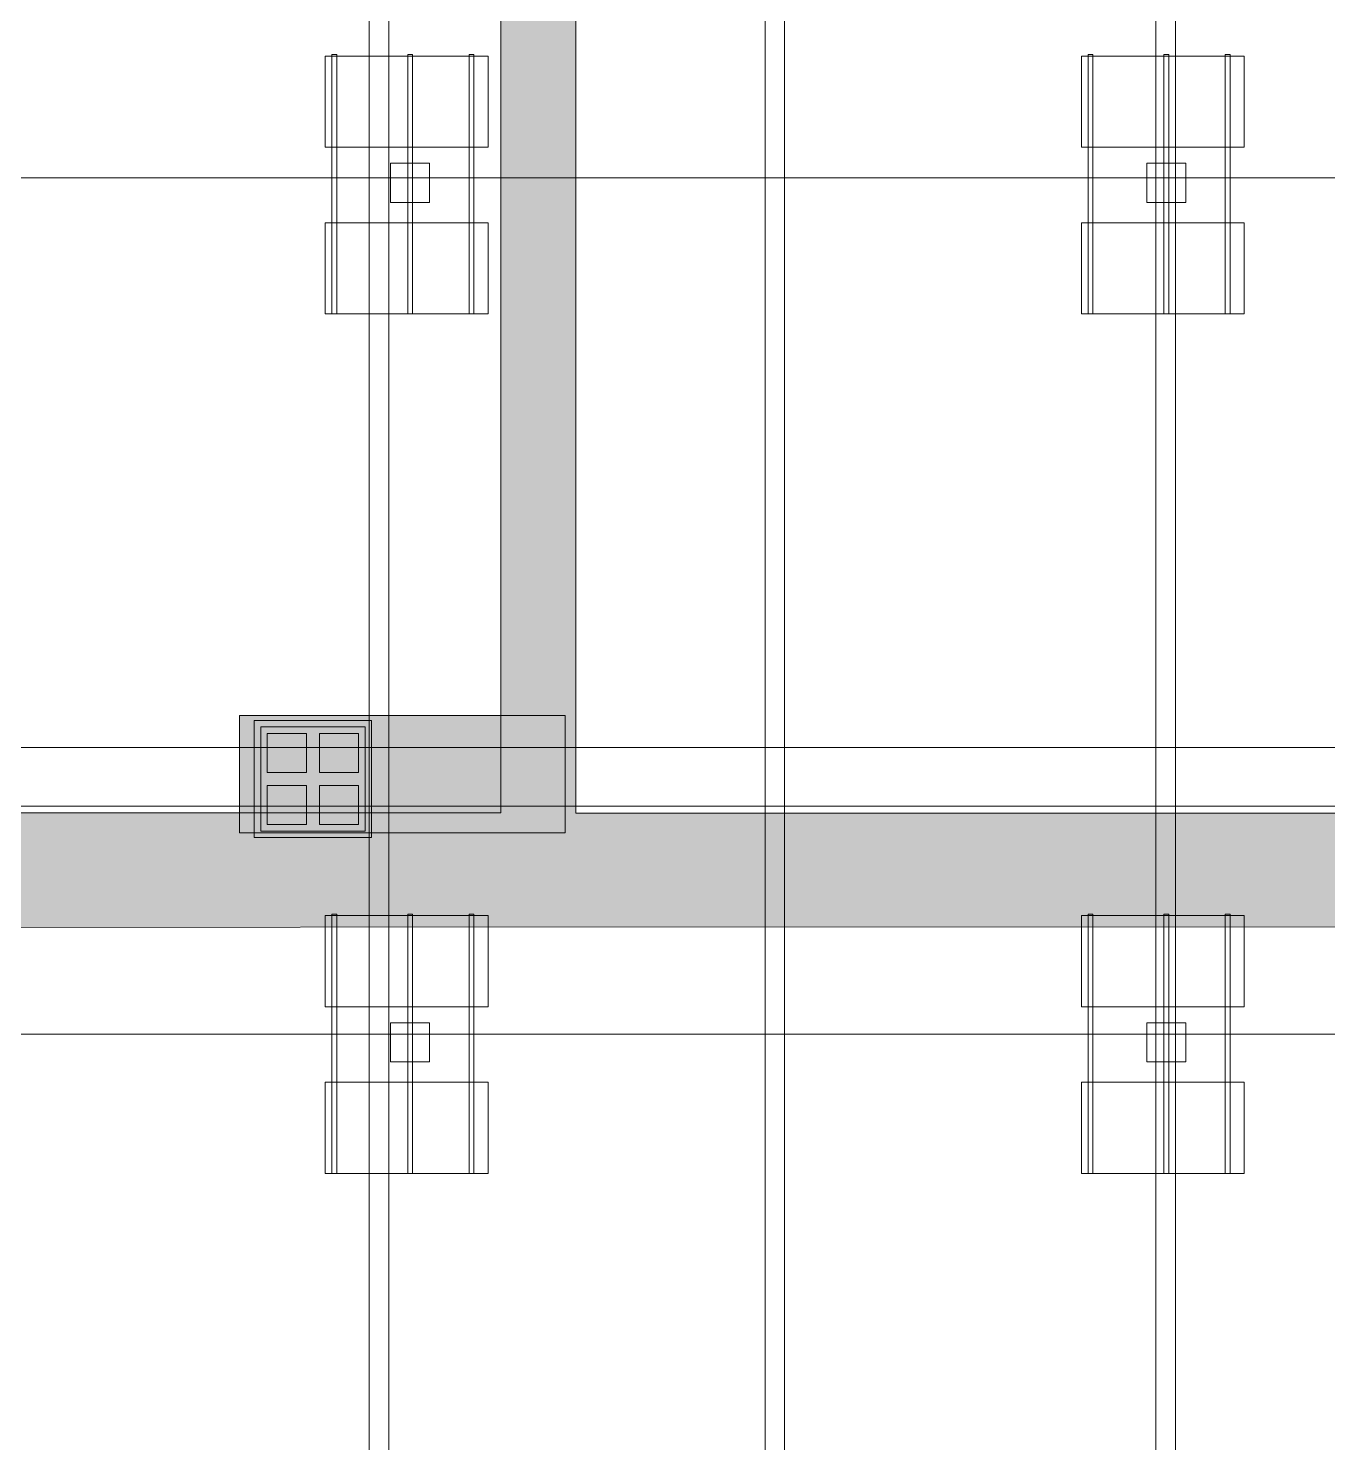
# Model space of a CAD drawing. Header units: inches. Extents: x -10671 to 1761, y -674 to 7170.
# Drawn here: x -8745.6 to -8346.8, y 2334.5 to 2768.7 of the extents above; entities that cross this region are included whole.
import ezdxf

# ---------------------------------------------------------------- set-up
doc = ezdxf.new("R2010")
doc.units = ezdxf.units.IN
doc.header["$LTSCALE"] = 19.2
doc.header["$MEASUREMENT"] = 0
for name, color, linetype, lineweight, true_color in [('DWG-bldg-utility box', 3, 'Continuous', 18, 0x00ff00), ('Venue-Ceiling-HVAC', 7, 'Continuous', 5, 0xbbbbbb), ('Venue-NO HANG ZONE', 7, 'Continuous', 15, 0xdd0000), ('Venue-Rigging Steel-High', 7, 'Continuous', 5, 0x800000), ('Venue-Rigging Steel-Low', 7, 'Continuous', 5, 0x0000dd)]:
    doc.layers.add(name, color=color, linetype=linetype, lineweight=lineweight, true_color=true_color)
for name, color, linetype, lineweight in [('Venue-Ceiling-Lights', 7, 'Continuous', 5), ('Venue-Ceiling-Lights Circuits', 7, 'Continuous', 5), ('Venue-Floor Pockets', 7, 'Continuous', 5)]:
    doc.layers.add(name, color=color, linetype=linetype, lineweight=lineweight)

# ---------------------------------------------------------------- blocks, each defined once
blk = doc.blocks.new('FLOORBOX')
at = {"layer": 'Venue-Floor Pockets', "linetype": 'Continuous', "lineweight": 0, "true_color": 0xaaaaaa}
blk.add_hatch(color=253, dxfattribs=at).paths.add_polyline_path([(-18, 18), (18, 18), (18, -18), (-18, -18)])
at = {"layer": 'Venue-Floor Pockets', "linetype": 'Continuous', "lineweight": 0, "true_color": 0xbbbbbb}
blk.add_hatch(color=9, dxfattribs=at).paths.add_polyline_path([(-16, 16), (16, 16), (16, -16), (-16, -16)])
at = {"layer": 'Venue-Floor Pockets', "linetype": 'Continuous', "lineweight": 0, "true_color": 0xdddddd}
for points in [[(-14, 14), (-2, 14), (-2, 2), (-14, 2)], [(2, 14), (14, 14), (14, 2), (2, 2)], [(-14, -2), (-2, -2), (-2, -14), (-14, -14)], [(2, -2), (14, -2), (14, -14), (2, -14)]]:
    blk.add_hatch(color=254, dxfattribs=at).paths.add_polyline_path(points)
at = {"layer": 'Venue-Floor Pockets', "color": 7, "linetype": 'Continuous', "lineweight": 5, "flags": 128}
for points in [[(-18, 18), (18, 18), (18, -18), (-18, -18)], [(-16, 16), (16, 16), (16, -16), (-16, -16)], [(-14, 14), (-2, 14), (-2, 2), (-14, 2)], [(2, 14), (14, 14), (14, 2), (2, 2)], [(-14, -2), (-2, -2), (-2, -14), (-14, -14)], [(2, -2), (14, -2), (14, -14), (2, -14)]]:
    blk.add_lwpolyline(points, close=True, dxfattribs=at)
blk = doc.blocks.new('Group-256-1')
at = {"layer": 'Venue-Ceiling-Lights', "color": 7, "linetype": 'Continuous', "lineweight": 5}
for points in [[(-8654.49, 2681.06, 355.98), (-8654.49, 2681.06, 359.98), (-8654.49, 2709.06, 359.98), (-8654.49, 2709.06, 355.98)], [(-8654.49, 2709.06, 355.98), (-8654.49, 2709.06, 359.98), (-8604.49, 2709.06, 359.98), (-8604.49, 2709.06, 355.98)], [(-8604.49, 2709.06, 359.98), (-8654.49, 2709.06, 359.98), (-8654.49, 2681.06, 359.98), (-8604.49, 2681.06, 359.98)], [(-8604.49, 2681.06, 355.98), (-8654.49, 2681.06, 355.98), (-8654.49, 2709.06, 355.98), (-8604.49, 2709.06, 355.98)], [(-8604.49, 2709.06, 355.98), (-8604.49, 2709.06, 359.98), (-8604.49, 2681.06, 359.98), (-8604.49, 2681.06, 355.98)], [(-8604.49, 2681.06, 355.98), (-8604.49, 2681.06, 359.98), (-8654.49, 2681.06, 359.98), (-8654.49, 2681.06, 355.98)]]:
    blk.add_3dface(points, dxfattribs=at)
blk = doc.blocks.new('Group-257-1')
at = {"layer": 'Venue-Ceiling-Lights', "color": 7, "linetype": 'Continuous', "lineweight": 5}
for points in [[(-8610.34, 2681.06, 360.05), (-8610.34, 2681.06, 361.05), (-8610.34, 2760.64, 361.05), (-8610.34, 2760.64, 360.05)], [(-8610.34, 2760.64, 360.05), (-8610.34, 2760.64, 361.05), (-8608.84, 2760.64, 361.05), (-8608.84, 2760.64, 360.05)], [(-8608.84, 2760.64, 361.05), (-8610.34, 2760.64, 361.05), (-8610.34, 2681.06, 361.05), (-8608.84, 2681.06, 361.05)], [(-8608.84, 2681.06, 360.05), (-8610.34, 2681.06, 360.05), (-8610.34, 2760.64, 360.05), (-8608.84, 2760.64, 360.05)], [(-8608.84, 2760.64, 360.05), (-8608.84, 2760.64, 361.05), (-8608.84, 2681.06, 361.05), (-8608.84, 2681.06, 360.05)], [(-8608.84, 2681.06, 360.05), (-8608.84, 2681.06, 361.05), (-8610.34, 2681.06, 361.05), (-8610.34, 2681.06, 360.05)]]:
    blk.add_3dface(points, dxfattribs=at)
blk = doc.blocks.new('Group-258-1')
at = {"layer": 'Venue-Ceiling-Lights', "color": 7, "linetype": 'Continuous', "lineweight": 5}
for points in [[(-8629.16, 2681.06, 360.05), (-8629.16, 2681.06, 361.05), (-8629.16, 2760.64, 361.05), (-8629.16, 2760.64, 360.05)], [(-8629.16, 2760.64, 360.05), (-8629.16, 2760.64, 361.05), (-8627.66, 2760.64, 361.05), (-8627.66, 2760.64, 360.05)], [(-8627.66, 2760.64, 361.05), (-8629.16, 2760.64, 361.05), (-8629.16, 2681.06, 361.05), (-8627.66, 2681.06, 361.05)], [(-8627.66, 2681.06, 360.05), (-8629.16, 2681.06, 360.05), (-8629.16, 2760.64, 360.05), (-8627.66, 2760.64, 360.05)], [(-8627.66, 2760.64, 360.05), (-8627.66, 2760.64, 361.05), (-8627.66, 2681.06, 361.05), (-8627.66, 2681.06, 360.05)], [(-8627.66, 2681.06, 360.05), (-8627.66, 2681.06, 361.05), (-8629.16, 2681.06, 361.05), (-8629.16, 2681.06, 360.05)]]:
    blk.add_3dface(points, dxfattribs=at)
blk = doc.blocks.new('Group-259-1')
at = {"layer": 'Venue-Ceiling-Lights', "color": 7, "linetype": 'Continuous', "lineweight": 5}
for points in [[(-8652.43, 2681.06, 360.05), (-8652.43, 2681.06, 361.05), (-8652.43, 2760.64, 361.05), (-8652.43, 2760.64, 360.05)], [(-8652.43, 2760.64, 360.05), (-8652.43, 2760.64, 361.05), (-8650.93, 2760.64, 361.05), (-8650.93, 2760.64, 360.05)], [(-8650.93, 2760.64, 361.05), (-8652.43, 2760.64, 361.05), (-8652.43, 2681.06, 361.05), (-8650.93, 2681.06, 361.05)], [(-8650.93, 2681.06, 360.05), (-8652.43, 2681.06, 360.05), (-8652.43, 2760.64, 360.05), (-8650.93, 2760.64, 360.05)], [(-8650.93, 2760.64, 360.05), (-8650.93, 2760.64, 361.05), (-8650.93, 2681.06, 361.05), (-8650.93, 2681.06, 360.05)], [(-8650.93, 2681.06, 360.05), (-8650.93, 2681.06, 361.05), (-8652.43, 2681.06, 361.05), (-8652.43, 2681.06, 360.05)]]:
    blk.add_3dface(points, dxfattribs=at)
blk = doc.blocks.new('Group-260-1')
at = {"layer": 'Venue-Ceiling-Lights', "color": 7, "linetype": 'Continuous', "lineweight": 5}
for points in [[(-8654.49, 2732.21, 355.98), (-8654.49, 2732.21, 359.98), (-8654.49, 2760.21, 359.98), (-8654.49, 2760.21, 355.98)], [(-8654.49, 2760.21, 355.98), (-8654.49, 2760.21, 359.98), (-8604.49, 2760.21, 359.98), (-8604.49, 2760.21, 355.98)], [(-8604.49, 2760.21, 359.98), (-8654.49, 2760.21, 359.98), (-8654.49, 2732.21, 359.98), (-8604.49, 2732.21, 359.98)], [(-8604.49, 2732.21, 355.98), (-8654.49, 2732.21, 355.98), (-8654.49, 2760.21, 355.98), (-8604.49, 2760.21, 355.98)], [(-8604.49, 2760.21, 355.98), (-8604.49, 2760.21, 359.98), (-8604.49, 2732.21, 359.98), (-8604.49, 2732.21, 355.98)], [(-8604.49, 2732.21, 355.98), (-8604.49, 2732.21, 359.98), (-8654.49, 2732.21, 359.98), (-8654.49, 2732.21, 355.98)]]:
    blk.add_3dface(points, dxfattribs=at)
blk = doc.blocks.new('Group-261-1')
at = {"layer": 'Venue-Ceiling-Lights', "color": 7, "linetype": 'Continuous', "lineweight": 5}
for points in [[(-8634.44, 2727.29, 350), (-8634.44, 2727.29, 356), (-8622.44, 2727.29, 356), (-8622.44, 2727.29, 350)], [(-8634.44, 2715.29, 350), (-8634.44, 2715.29, 356), (-8634.44, 2727.29, 356), (-8634.44, 2727.29, 350)], [(-8622.44, 2727.29, 356), (-8634.44, 2727.29, 356), (-8634.44, 2715.29, 356), (-8622.44, 2715.29, 356)], [(-8622.44, 2715.29, 350), (-8634.44, 2715.29, 350), (-8634.44, 2727.29, 350), (-8622.44, 2727.29, 350)], [(-8622.44, 2727.29, 350), (-8622.44, 2727.29, 356), (-8622.44, 2715.29, 356), (-8622.44, 2715.29, 350)], [(-8622.44, 2715.29, 350), (-8622.44, 2715.29, 356), (-8634.44, 2715.29, 356), (-8634.44, 2715.29, 350)]]:
    blk.add_3dface(points, dxfattribs=at)
blk = doc.blocks.new('Group-262-1')
at = {"layer": 'Venue-Ceiling-Lights', "color": 7}
for name in ['Group-260-1', 'Group-259-1', 'Group-258-1', 'Group-257-1', 'Group-256-1']:
    blk.add_blockref(name, (0, 0), dxfattribs=at)
at = {"layer": 'Venue-Ceiling-Lights', "color": 1, "true_color": 0xff0000}
blk.add_blockref('Group-261-1', (0, 0), dxfattribs=at)
blk = doc.blocks.new('Group-263-1')
at = {"layer": 'Venue-Ceiling-Lights', "color": 7, "linetype": 'Continuous', "lineweight": 5}
for points in [[(-8654.49, 2417.19, 355.98), (-8654.49, 2417.19, 359.98), (-8654.49, 2445.19, 359.98), (-8654.49, 2445.19, 355.98)], [(-8654.49, 2445.19, 355.98), (-8654.49, 2445.19, 359.98), (-8604.49, 2445.19, 359.98), (-8604.49, 2445.19, 355.98)], [(-8604.49, 2445.19, 359.98), (-8654.49, 2445.19, 359.98), (-8654.49, 2417.19, 359.98), (-8604.49, 2417.19, 359.98)], [(-8604.49, 2417.19, 355.98), (-8654.49, 2417.19, 355.98), (-8654.49, 2445.19, 355.98), (-8604.49, 2445.19, 355.98)], [(-8604.49, 2445.19, 355.98), (-8604.49, 2445.19, 359.98), (-8604.49, 2417.19, 359.98), (-8604.49, 2417.19, 355.98)], [(-8604.49, 2417.19, 355.98), (-8604.49, 2417.19, 359.98), (-8654.49, 2417.19, 359.98), (-8654.49, 2417.19, 355.98)]]:
    blk.add_3dface(points, dxfattribs=at)
blk = doc.blocks.new('Group-264-1')
at = {"layer": 'Venue-Ceiling-Lights', "color": 7, "linetype": 'Continuous', "lineweight": 5}
for points in [[(-8610.34, 2417.19, 360.05), (-8610.34, 2417.19, 361.05), (-8610.34, 2496.78, 361.05), (-8610.34, 2496.78, 360.05)], [(-8610.34, 2496.78, 360.05), (-8610.34, 2496.78, 361.05), (-8608.84, 2496.78, 361.05), (-8608.84, 2496.78, 360.05)], [(-8608.84, 2496.78, 361.05), (-8610.34, 2496.78, 361.05), (-8610.34, 2417.19, 361.05), (-8608.84, 2417.19, 361.05)], [(-8608.84, 2417.19, 360.05), (-8610.34, 2417.19, 360.05), (-8610.34, 2496.78, 360.05), (-8608.84, 2496.78, 360.05)], [(-8608.84, 2496.78, 360.05), (-8608.84, 2496.78, 361.05), (-8608.84, 2417.19, 361.05), (-8608.84, 2417.19, 360.05)], [(-8608.84, 2417.19, 360.05), (-8608.84, 2417.19, 361.05), (-8610.34, 2417.19, 361.05), (-8610.34, 2417.19, 360.05)]]:
    blk.add_3dface(points, dxfattribs=at)
blk = doc.blocks.new('Group-265-1')
at = {"layer": 'Venue-Ceiling-Lights', "color": 7, "linetype": 'Continuous', "lineweight": 5}
for points in [[(-8629.16, 2417.19, 360.05), (-8629.16, 2417.19, 361.05), (-8629.16, 2496.78, 361.05), (-8629.16, 2496.78, 360.05)], [(-8629.16, 2496.78, 360.05), (-8629.16, 2496.78, 361.05), (-8627.66, 2496.78, 361.05), (-8627.66, 2496.78, 360.05)], [(-8627.66, 2496.78, 361.05), (-8629.16, 2496.78, 361.05), (-8629.16, 2417.19, 361.05), (-8627.66, 2417.19, 361.05)], [(-8627.66, 2417.19, 360.05), (-8629.16, 2417.19, 360.05), (-8629.16, 2496.78, 360.05), (-8627.66, 2496.78, 360.05)], [(-8627.66, 2496.78, 360.05), (-8627.66, 2496.78, 361.05), (-8627.66, 2417.19, 361.05), (-8627.66, 2417.19, 360.05)], [(-8627.66, 2417.19, 360.05), (-8627.66, 2417.19, 361.05), (-8629.16, 2417.19, 361.05), (-8629.16, 2417.19, 360.05)]]:
    blk.add_3dface(points, dxfattribs=at)
blk = doc.blocks.new('Group-266-1')
at = {"layer": 'Venue-Ceiling-Lights', "color": 7, "linetype": 'Continuous', "lineweight": 5}
for points in [[(-8652.43, 2417.19, 360.05), (-8652.43, 2417.19, 361.05), (-8652.43, 2496.78, 361.05), (-8652.43, 2496.78, 360.05)], [(-8652.43, 2496.78, 360.05), (-8652.43, 2496.78, 361.05), (-8650.93, 2496.78, 361.05), (-8650.93, 2496.78, 360.05)], [(-8650.93, 2496.78, 361.05), (-8652.43, 2496.78, 361.05), (-8652.43, 2417.19, 361.05), (-8650.93, 2417.19, 361.05)], [(-8650.93, 2417.19, 360.05), (-8652.43, 2417.19, 360.05), (-8652.43, 2496.78, 360.05), (-8650.93, 2496.78, 360.05)], [(-8650.93, 2496.78, 360.05), (-8650.93, 2496.78, 361.05), (-8650.93, 2417.19, 361.05), (-8650.93, 2417.19, 360.05)], [(-8650.93, 2417.19, 360.05), (-8650.93, 2417.19, 361.05), (-8652.43, 2417.19, 361.05), (-8652.43, 2417.19, 360.05)]]:
    blk.add_3dface(points, dxfattribs=at)
blk = doc.blocks.new('Group-267-1')
at = {"layer": 'Venue-Ceiling-Lights', "color": 7, "linetype": 'Continuous', "lineweight": 5}
for points in [[(-8654.49, 2468.34, 355.98), (-8654.49, 2468.34, 359.98), (-8654.49, 2496.34, 359.98), (-8654.49, 2496.34, 355.98)], [(-8654.49, 2496.34, 355.98), (-8654.49, 2496.34, 359.98), (-8604.49, 2496.34, 359.98), (-8604.49, 2496.34, 355.98)], [(-8604.49, 2496.34, 359.98), (-8654.49, 2496.34, 359.98), (-8654.49, 2468.34, 359.98), (-8604.49, 2468.34, 359.98)], [(-8604.49, 2468.34, 355.98), (-8654.49, 2468.34, 355.98), (-8654.49, 2496.34, 355.98), (-8604.49, 2496.34, 355.98)], [(-8604.49, 2496.34, 355.98), (-8604.49, 2496.34, 359.98), (-8604.49, 2468.34, 359.98), (-8604.49, 2468.34, 355.98)], [(-8604.49, 2468.34, 355.98), (-8604.49, 2468.34, 359.98), (-8654.49, 2468.34, 359.98), (-8654.49, 2468.34, 355.98)]]:
    blk.add_3dface(points, dxfattribs=at)
blk = doc.blocks.new('Group-268-1')
at = {"layer": 'Venue-Ceiling-Lights', "color": 7, "linetype": 'Continuous', "lineweight": 5}
for points in [[(-8634.44, 2463.42, 350), (-8634.44, 2463.42, 356), (-8622.44, 2463.42, 356), (-8622.44, 2463.42, 350)], [(-8634.44, 2451.42, 350), (-8634.44, 2451.42, 356), (-8634.44, 2463.42, 356), (-8634.44, 2463.42, 350)], [(-8622.44, 2463.42, 356), (-8634.44, 2463.42, 356), (-8634.44, 2451.42, 356), (-8622.44, 2451.42, 356)], [(-8622.44, 2451.42, 350), (-8634.44, 2451.42, 350), (-8634.44, 2463.42, 350), (-8622.44, 2463.42, 350)], [(-8622.44, 2463.42, 350), (-8622.44, 2463.42, 356), (-8622.44, 2451.42, 356), (-8622.44, 2451.42, 350)], [(-8622.44, 2451.42, 350), (-8622.44, 2451.42, 356), (-8634.44, 2451.42, 356), (-8634.44, 2451.42, 350)]]:
    blk.add_3dface(points, dxfattribs=at)
blk = doc.blocks.new('Group-269-1')
at = {"layer": 'Venue-Ceiling-Lights', "color": 7}
for name in ['Group-266-1', 'Group-265-1', 'Group-264-1', 'Group-267-1', 'Group-263-1']:
    blk.add_blockref(name, (0, 0), dxfattribs=at)
at = {"layer": 'Venue-Ceiling-Lights', "color": 1, "true_color": 0xff0000}
blk.add_blockref('Group-268-1', (0, 0), dxfattribs=at)
blk = doc.blocks.new('Group-361-1')
at = {"layer": 'Venue-Ceiling-Lights', "color": 7, "linetype": 'Continuous', "lineweight": 5}
for points in [[(-8422.38, 2681.06, 355.98), (-8422.38, 2681.06, 359.98), (-8422.38, 2709.06, 359.98), (-8422.38, 2709.06, 355.98)], [(-8422.38, 2709.06, 355.98), (-8422.38, 2709.06, 359.98), (-8372.38, 2709.06, 359.98), (-8372.38, 2709.06, 355.98)], [(-8372.38, 2709.06, 359.98), (-8422.38, 2709.06, 359.98), (-8422.38, 2681.06, 359.98), (-8372.38, 2681.06, 359.98)], [(-8372.38, 2681.06, 355.98), (-8422.38, 2681.06, 355.98), (-8422.38, 2709.06, 355.98), (-8372.38, 2709.06, 355.98)], [(-8372.38, 2709.06, 355.98), (-8372.38, 2709.06, 359.98), (-8372.38, 2681.06, 359.98), (-8372.38, 2681.06, 355.98)], [(-8372.38, 2681.06, 355.98), (-8372.38, 2681.06, 359.98), (-8422.38, 2681.06, 359.98), (-8422.38, 2681.06, 355.98)]]:
    blk.add_3dface(points, dxfattribs=at)
blk = doc.blocks.new('Group-362-1')
at = {"layer": 'Venue-Ceiling-Lights', "color": 7, "linetype": 'Continuous', "lineweight": 5}
for points in [[(-8378.23, 2681.06, 360.05), (-8378.23, 2681.06, 361.05), (-8378.23, 2760.64, 361.05), (-8378.23, 2760.64, 360.05)], [(-8378.23, 2760.64, 360.05), (-8378.23, 2760.64, 361.05), (-8376.73, 2760.64, 361.05), (-8376.73, 2760.64, 360.05)], [(-8376.73, 2760.64, 361.05), (-8378.23, 2760.64, 361.05), (-8378.23, 2681.06, 361.05), (-8376.73, 2681.06, 361.05)], [(-8376.73, 2681.06, 360.05), (-8378.23, 2681.06, 360.05), (-8378.23, 2760.64, 360.05), (-8376.73, 2760.64, 360.05)], [(-8376.73, 2760.64, 360.05), (-8376.73, 2760.64, 361.05), (-8376.73, 2681.06, 361.05), (-8376.73, 2681.06, 360.05)], [(-8376.73, 2681.06, 360.05), (-8376.73, 2681.06, 361.05), (-8378.23, 2681.06, 361.05), (-8378.23, 2681.06, 360.05)]]:
    blk.add_3dface(points, dxfattribs=at)
blk = doc.blocks.new('Group-363-1')
at = {"layer": 'Venue-Ceiling-Lights', "color": 7, "linetype": 'Continuous', "lineweight": 5}
for points in [[(-8397.05, 2681.06, 360.05), (-8397.05, 2681.06, 361.05), (-8397.05, 2760.64, 361.05), (-8397.05, 2760.64, 360.05)], [(-8397.05, 2760.64, 360.05), (-8397.05, 2760.64, 361.05), (-8395.55, 2760.64, 361.05), (-8395.55, 2760.64, 360.05)], [(-8395.55, 2760.64, 361.05), (-8397.05, 2760.64, 361.05), (-8397.05, 2681.06, 361.05), (-8395.55, 2681.06, 361.05)], [(-8395.55, 2681.06, 360.05), (-8397.05, 2681.06, 360.05), (-8397.05, 2760.64, 360.05), (-8395.55, 2760.64, 360.05)], [(-8395.55, 2760.64, 360.05), (-8395.55, 2760.64, 361.05), (-8395.55, 2681.06, 361.05), (-8395.55, 2681.06, 360.05)], [(-8395.55, 2681.06, 360.05), (-8395.55, 2681.06, 361.05), (-8397.05, 2681.06, 361.05), (-8397.05, 2681.06, 360.05)]]:
    blk.add_3dface(points, dxfattribs=at)
blk = doc.blocks.new('Group-364-1')
at = {"layer": 'Venue-Ceiling-Lights', "color": 7, "linetype": 'Continuous', "lineweight": 5}
for points in [[(-8420.32, 2681.06, 360.05), (-8420.32, 2681.06, 361.05), (-8420.32, 2760.64, 361.05), (-8420.32, 2760.64, 360.05)], [(-8420.32, 2760.64, 360.05), (-8420.32, 2760.64, 361.05), (-8418.82, 2760.64, 361.05), (-8418.82, 2760.64, 360.05)], [(-8418.82, 2760.64, 361.05), (-8420.32, 2760.64, 361.05), (-8420.32, 2681.06, 361.05), (-8418.82, 2681.06, 361.05)], [(-8418.82, 2681.06, 360.05), (-8420.32, 2681.06, 360.05), (-8420.32, 2760.64, 360.05), (-8418.82, 2760.64, 360.05)], [(-8418.82, 2760.64, 360.05), (-8418.82, 2760.64, 361.05), (-8418.82, 2681.06, 361.05), (-8418.82, 2681.06, 360.05)], [(-8418.82, 2681.06, 360.05), (-8418.82, 2681.06, 361.05), (-8420.32, 2681.06, 361.05), (-8420.32, 2681.06, 360.05)]]:
    blk.add_3dface(points, dxfattribs=at)
blk = doc.blocks.new('Group-365-1')
at = {"layer": 'Venue-Ceiling-Lights', "color": 7, "linetype": 'Continuous', "lineweight": 5}
for points in [[(-8422.38, 2732.21, 355.98), (-8422.38, 2732.21, 359.98), (-8422.38, 2760.21, 359.98), (-8422.38, 2760.21, 355.98)], [(-8422.38, 2760.21, 355.98), (-8422.38, 2760.21, 359.98), (-8372.38, 2760.21, 359.98), (-8372.38, 2760.21, 355.98)], [(-8372.38, 2760.21, 359.98), (-8422.38, 2760.21, 359.98), (-8422.38, 2732.21, 359.98), (-8372.38, 2732.21, 359.98)], [(-8372.38, 2732.21, 355.98), (-8422.38, 2732.21, 355.98), (-8422.38, 2760.21, 355.98), (-8372.38, 2760.21, 355.98)], [(-8372.38, 2760.21, 355.98), (-8372.38, 2760.21, 359.98), (-8372.38, 2732.21, 359.98), (-8372.38, 2732.21, 355.98)], [(-8372.38, 2732.21, 355.98), (-8372.38, 2732.21, 359.98), (-8422.38, 2732.21, 359.98), (-8422.38, 2732.21, 355.98)]]:
    blk.add_3dface(points, dxfattribs=at)
blk = doc.blocks.new('Group-366-1')
at = {"layer": 'Venue-Ceiling-Lights', "color": 7, "linetype": 'Continuous', "lineweight": 5}
for points in [[(-8402.33, 2727.29, 350), (-8402.33, 2727.29, 356), (-8390.33, 2727.29, 356), (-8390.33, 2727.29, 350)], [(-8402.33, 2715.29, 350), (-8402.33, 2715.29, 356), (-8402.33, 2727.29, 356), (-8402.33, 2727.29, 350)], [(-8390.33, 2727.29, 356), (-8402.33, 2727.29, 356), (-8402.33, 2715.29, 356), (-8390.33, 2715.29, 356)], [(-8390.33, 2715.29, 350), (-8402.33, 2715.29, 350), (-8402.33, 2727.29, 350), (-8390.33, 2727.29, 350)], [(-8390.33, 2727.29, 350), (-8390.33, 2727.29, 356), (-8390.33, 2715.29, 356), (-8390.33, 2715.29, 350)], [(-8390.33, 2715.29, 350), (-8390.33, 2715.29, 356), (-8402.33, 2715.29, 356), (-8402.33, 2715.29, 350)]]:
    blk.add_3dface(points, dxfattribs=at)
blk = doc.blocks.new('Group-367-1')
at = {"layer": 'Venue-Ceiling-Lights', "color": 7}
for name in ['Group-365-1', 'Group-364-1', 'Group-363-1', 'Group-362-1', 'Group-361-1']:
    blk.add_blockref(name, (0, 0), dxfattribs=at)
at = {"layer": 'Venue-Ceiling-Lights', "color": 1, "true_color": 0xff0000}
blk.add_blockref('Group-366-1', (0, 0), dxfattribs=at)
blk = doc.blocks.new('Group-368-1')
at = {"layer": 'Venue-Ceiling-Lights', "color": 7, "linetype": 'Continuous', "lineweight": 5}
for points in [[(-8422.38, 2417.19, 355.98), (-8422.38, 2417.19, 359.98), (-8422.38, 2445.19, 359.98), (-8422.38, 2445.19, 355.98)], [(-8422.38, 2445.19, 355.98), (-8422.38, 2445.19, 359.98), (-8372.38, 2445.19, 359.98), (-8372.38, 2445.19, 355.98)], [(-8372.38, 2445.19, 359.98), (-8422.38, 2445.19, 359.98), (-8422.38, 2417.19, 359.98), (-8372.38, 2417.19, 359.98)], [(-8372.38, 2417.19, 355.98), (-8422.38, 2417.19, 355.98), (-8422.38, 2445.19, 355.98), (-8372.38, 2445.19, 355.98)], [(-8372.38, 2445.19, 355.98), (-8372.38, 2445.19, 359.98), (-8372.38, 2417.19, 359.98), (-8372.38, 2417.19, 355.98)], [(-8372.38, 2417.19, 355.98), (-8372.38, 2417.19, 359.98), (-8422.38, 2417.19, 359.98), (-8422.38, 2417.19, 355.98)]]:
    blk.add_3dface(points, dxfattribs=at)
blk = doc.blocks.new('Group-369-1')
at = {"layer": 'Venue-Ceiling-Lights', "color": 7, "linetype": 'Continuous', "lineweight": 5}
for points in [[(-8378.23, 2417.19, 360.05), (-8378.23, 2417.19, 361.05), (-8378.23, 2496.78, 361.05), (-8378.23, 2496.78, 360.05)], [(-8378.23, 2496.78, 360.05), (-8378.23, 2496.78, 361.05), (-8376.73, 2496.78, 361.05), (-8376.73, 2496.78, 360.05)], [(-8376.73, 2496.78, 361.05), (-8378.23, 2496.78, 361.05), (-8378.23, 2417.19, 361.05), (-8376.73, 2417.19, 361.05)], [(-8376.73, 2417.19, 360.05), (-8378.23, 2417.19, 360.05), (-8378.23, 2496.78, 360.05), (-8376.73, 2496.78, 360.05)], [(-8376.73, 2496.78, 360.05), (-8376.73, 2496.78, 361.05), (-8376.73, 2417.19, 361.05), (-8376.73, 2417.19, 360.05)], [(-8376.73, 2417.19, 360.05), (-8376.73, 2417.19, 361.05), (-8378.23, 2417.19, 361.05), (-8378.23, 2417.19, 360.05)]]:
    blk.add_3dface(points, dxfattribs=at)
blk = doc.blocks.new('Group-370-1')
at = {"layer": 'Venue-Ceiling-Lights', "color": 7, "linetype": 'Continuous', "lineweight": 5}
for points in [[(-8397.05, 2417.19, 360.05), (-8397.05, 2417.19, 361.05), (-8397.05, 2496.78, 361.05), (-8397.05, 2496.78, 360.05)], [(-8397.05, 2496.78, 360.05), (-8397.05, 2496.78, 361.05), (-8395.55, 2496.78, 361.05), (-8395.55, 2496.78, 360.05)], [(-8395.55, 2496.78, 361.05), (-8397.05, 2496.78, 361.05), (-8397.05, 2417.19, 361.05), (-8395.55, 2417.19, 361.05)], [(-8395.55, 2417.19, 360.05), (-8397.05, 2417.19, 360.05), (-8397.05, 2496.78, 360.05), (-8395.55, 2496.78, 360.05)], [(-8395.55, 2496.78, 360.05), (-8395.55, 2496.78, 361.05), (-8395.55, 2417.19, 361.05), (-8395.55, 2417.19, 360.05)], [(-8395.55, 2417.19, 360.05), (-8395.55, 2417.19, 361.05), (-8397.05, 2417.19, 361.05), (-8397.05, 2417.19, 360.05)]]:
    blk.add_3dface(points, dxfattribs=at)
blk = doc.blocks.new('Group-371-1')
at = {"layer": 'Venue-Ceiling-Lights', "color": 7, "linetype": 'Continuous', "lineweight": 5}
for points in [[(-8420.32, 2417.19, 360.05), (-8420.32, 2417.19, 361.05), (-8420.32, 2496.78, 361.05), (-8420.32, 2496.78, 360.05)], [(-8420.32, 2496.78, 360.05), (-8420.32, 2496.78, 361.05), (-8418.82, 2496.78, 361.05), (-8418.82, 2496.78, 360.05)], [(-8418.82, 2496.78, 361.05), (-8420.32, 2496.78, 361.05), (-8420.32, 2417.19, 361.05), (-8418.82, 2417.19, 361.05)], [(-8418.82, 2417.19, 360.05), (-8420.32, 2417.19, 360.05), (-8420.32, 2496.78, 360.05), (-8418.82, 2496.78, 360.05)], [(-8418.82, 2496.78, 360.05), (-8418.82, 2496.78, 361.05), (-8418.82, 2417.19, 361.05), (-8418.82, 2417.19, 360.05)], [(-8418.82, 2417.19, 360.05), (-8418.82, 2417.19, 361.05), (-8420.32, 2417.19, 361.05), (-8420.32, 2417.19, 360.05)]]:
    blk.add_3dface(points, dxfattribs=at)
blk = doc.blocks.new('Group-372-1')
at = {"layer": 'Venue-Ceiling-Lights', "color": 7, "linetype": 'Continuous', "lineweight": 5}
for points in [[(-8422.38, 2468.34, 355.98), (-8422.38, 2468.34, 359.98), (-8422.38, 2496.34, 359.98), (-8422.38, 2496.34, 355.98)], [(-8422.38, 2496.34, 355.98), (-8422.38, 2496.34, 359.98), (-8372.38, 2496.34, 359.98), (-8372.38, 2496.34, 355.98)], [(-8372.38, 2496.34, 359.98), (-8422.38, 2496.34, 359.98), (-8422.38, 2468.34, 359.98), (-8372.38, 2468.34, 359.98)], [(-8372.38, 2468.34, 355.98), (-8422.38, 2468.34, 355.98), (-8422.38, 2496.34, 355.98), (-8372.38, 2496.34, 355.98)], [(-8372.38, 2496.34, 355.98), (-8372.38, 2496.34, 359.98), (-8372.38, 2468.34, 359.98), (-8372.38, 2468.34, 355.98)], [(-8372.38, 2468.34, 355.98), (-8372.38, 2468.34, 359.98), (-8422.38, 2468.34, 359.98), (-8422.38, 2468.34, 355.98)]]:
    blk.add_3dface(points, dxfattribs=at)
blk = doc.blocks.new('Group-373-1')
at = {"layer": 'Venue-Ceiling-Lights', "color": 7, "linetype": 'Continuous', "lineweight": 5}
for points in [[(-8402.33, 2463.42, 350), (-8402.33, 2463.42, 356), (-8390.33, 2463.42, 356), (-8390.33, 2463.42, 350)], [(-8402.33, 2451.42, 350), (-8402.33, 2451.42, 356), (-8402.33, 2463.42, 356), (-8402.33, 2463.42, 350)], [(-8390.33, 2463.42, 356), (-8402.33, 2463.42, 356), (-8402.33, 2451.42, 356), (-8390.33, 2451.42, 356)], [(-8390.33, 2451.42, 350), (-8402.33, 2451.42, 350), (-8402.33, 2463.42, 350), (-8390.33, 2463.42, 350)], [(-8390.33, 2463.42, 350), (-8390.33, 2463.42, 356), (-8390.33, 2451.42, 356), (-8390.33, 2451.42, 350)], [(-8390.33, 2451.42, 350), (-8390.33, 2451.42, 356), (-8402.33, 2451.42, 356), (-8402.33, 2451.42, 350)]]:
    blk.add_3dface(points, dxfattribs=at)
blk = doc.blocks.new('Group-374-1')
at = {"layer": 'Venue-Ceiling-Lights', "color": 7}
for name in ['Group-371-1', 'Group-370-1', 'Group-369-1', 'Group-372-1', 'Group-368-1']:
    blk.add_blockref(name, (0, 0), dxfattribs=at)
at = {"layer": 'Venue-Ceiling-Lights', "color": 1, "true_color": 0xff0000}
blk.add_blockref('Group-373-1', (0, 0), dxfattribs=at)

msp = doc.modelspace()

# ---------------------------------------------------------------- hatches: boundary and pattern name
at = {"layer": 'Venue-Ceiling-HVAC', "linetype": 'Continuous', "lineweight": 0, "true_color": 0xbbbbbb}
msp.add_hatch(color=9, dxfattribs=at).paths.add_polyline_path([(-9134.25, 2492.74), (-9134.65, 2818.06), (-9151.8, 2818.06), (-9151.8, 2878.03), (-9091.8, 2878.03), (-9091.8, 2818.06), (-9110.24, 2818.06), (-9110.24, 2527.85), (-8600.58, 2527.85), (-8600.58, 2816.95), (-8618.2, 2816.95), (-8618.2, 2876.91), (-8558.16, 2876.91), (-8558.16, 2816.95), (-8577.57, 2816.95), (-8577.57, 2527.84), (-8049.01, 2527.84), (-8049.01, 2817.62), (-8066.82, 2817.62), (-8066.82, 2877.85), (-8006.88, 2877.81), (-8006.88, 2817.82), (-8026.02, 2817.82), (-8026.02, 2527.83), (-7496.12, 2527.83), (-7496.12, 2818.08), (-7514.13, 2818.08), (-7514.13, 2878.23), (-7454.14, 2878.23), (-7454.14, 2818.08), (-7473.1, 2818.08), (-7473.1, 2527.76), (-6960.57, 2527.76), (-6960.67, 2815.74), (-6979.59, 2815.74), (-6979.49, 2875.68), (-6919.54, 2875.68), (-6919.54, 2815.78), (-6937.69, 2815.78), (-6937.62, 2527.32), (-6449.76, 2528.2), (-6449.76, 2818.22), (-6468.24, 2818.22), (-6468.24, 2878.65), (-6408.25, 2878.65), (-6408.25, 2818.22), (-6426.76, 2818.22), (-6426.7, 2528.38), (-6301.87, 2528.66), (-6301.93, 2493.33)])
at = {"layer": 'Venue-NO HANG ZONE', "linetype": 'Continuous', "lineweight": 0}
msp.add_hatch(color=7, dxfattribs=at).paths.add_polyline_path([(-8680.78, 2521.74), (-8680.78, 2557.74), (-8580.78, 2557.74), (-8580.78, 2521.74)])

# ---------------------------------------------------------------- linework, layer by layer
at = {"layer": 'Venue-Ceiling-HVAC', "flags": 128}
msp.add_lwpolyline([(-6301.93, 2493.33), (-9134.25, 2492.74), (-9134.65, 2818.06), (-9151.8, 2818.06), (-9151.8, 2878.03), (-9091.8, 2878.03), (-9091.8, 2818.06), (-9110.24, 2818.06), (-9110.24, 2527.85), (-8600.58, 2527.85), (-8600.58, 2816.95), (-8618.2, 2816.95), (-8618.2, 2876.91), (-8558.16, 2876.91), (-8558.16, 2816.95), (-8577.57, 2816.95), (-8577.57, 2527.84), (-8049.01, 2527.84)], dxfattribs=at)
at = {"layer": 'Venue-Ceiling-Lights Circuits', "color": 7, "linetype": 'Continuous', "lineweight": 5}
for p, q in [((-9940.79, 2722.8), (-6227.6, 2722.8)), ((-9940.79, 2459.93), (-6227.6, 2459.93))]:
    msp.add_line(p, q, dxfattribs=at)
at = {"layer": 'Venue-NO HANG ZONE', "flags": 128}
msp.add_lwpolyline([(-8680.78, 2521.74), (-8680.78, 2557.74), (-8580.78, 2557.74), (-8580.78, 2521.74)], close=True, dxfattribs=at)
at = {"layer": 'Venue-Rigging Steel-High'}
for p, q in [((-8640.98, 397.51), (-8640.98, 3975.62)), ((-8634.98, 397.51), (-8634.98, 3975.62)), ((-8519.47, 259.52), (-8519.47, 3975.62)), ((-8513.47, 259.52), (-8513.47, 3975.62)), ((-8399.49, 259.52), (-8399.49, 3975.62)), ((-8393.49, 259.52), (-8393.49, 3975.62))]:
    msp.add_line(p, q, dxfattribs=at)
at = {"layer": 'Venue-Rigging Steel-Low'}
for p, q in [((-6848.73, 2547.97), (-9347.48, 2547.97)), ((-6848.73, 2529.97), (-9347.48, 2529.97))]:
    msp.add_line(p, q, dxfattribs=at)

# ---------------------------------------------------------------- block references
at = {"layer": 'DWG-bldg-utility box', "rotation": 90}
msp.add_blockref('FLOORBOX', (-8658.26, 2538.29), dxfattribs=at)
at = {"layer": 'Venue-Ceiling-Lights', "color": 7}
for name in ['Group-262-1', 'Group-367-1', 'Group-269-1', 'Group-374-1']:
    msp.add_blockref(name, (0, 0), dxfattribs=at)

doc.saveas('drawing.dxf')
